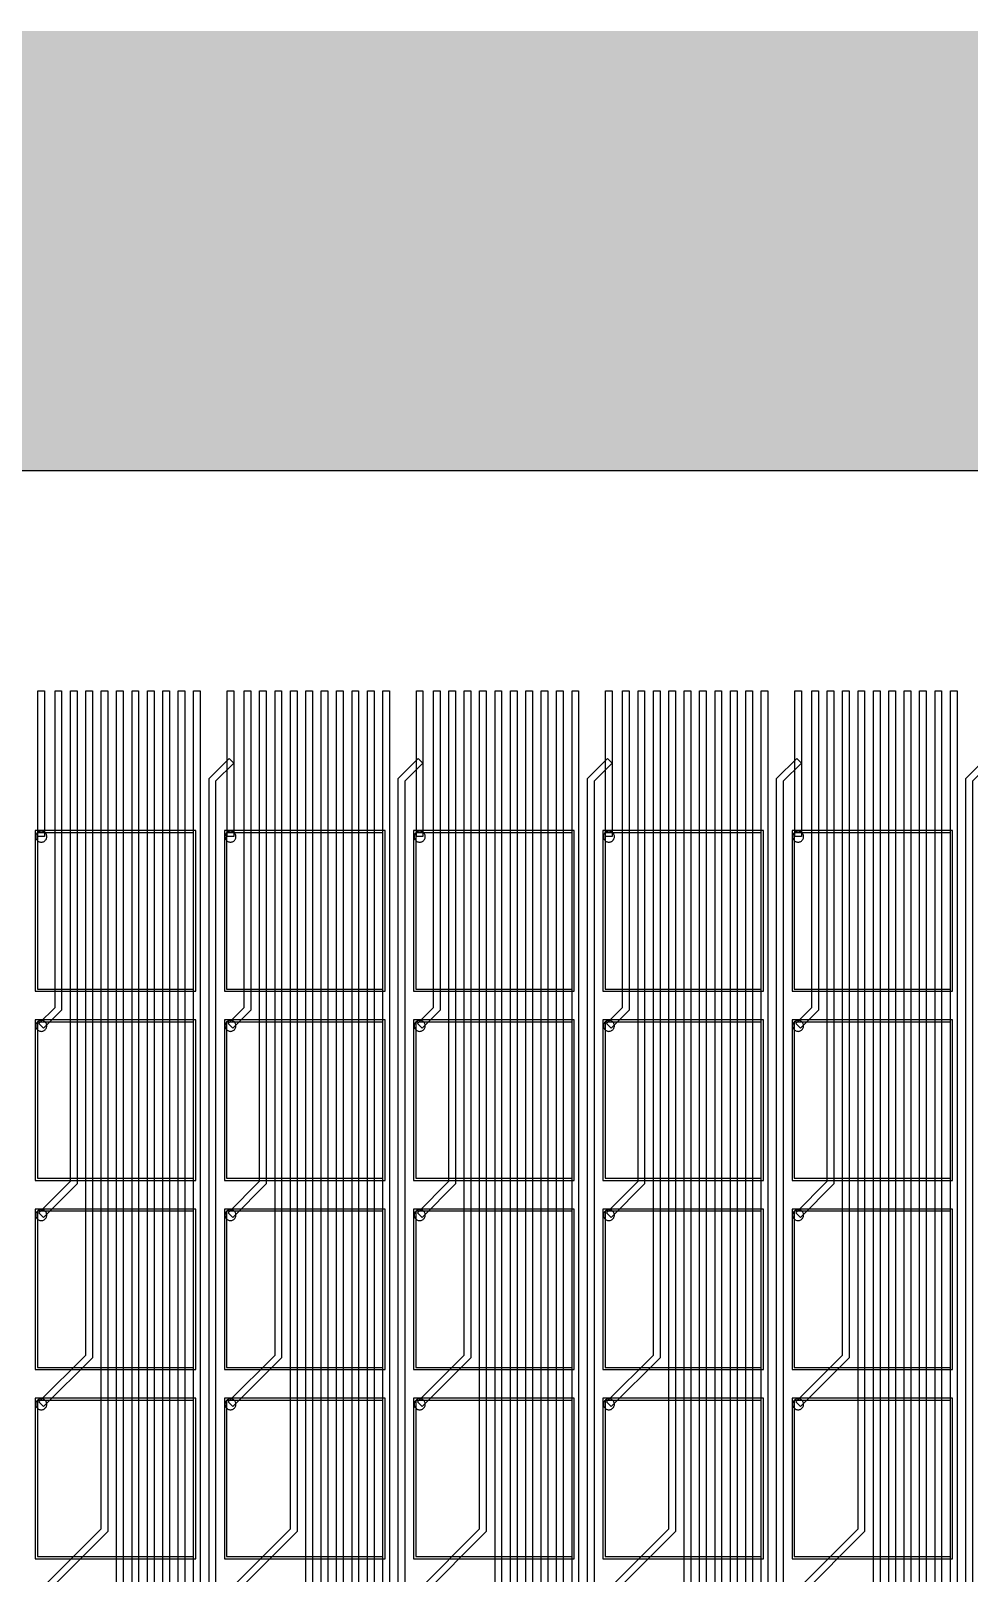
# Model space of a CAD drawing. Header units: metres. Extents: x -514 to 4285, y 130 to 1832.
# Drawn here: x 3008 to 3434, y 1132 to 1832 of the extents above; entities that cross this region are included whole.
import ezdxf

# ---------------------------------------------------------------- set-up
doc = ezdxf.new("R2010")
doc.units = ezdxf.units.M
for name, color, linetype in [('Etching', 1, 'CONTINUOUS'), ('EtchingPad', 2, 'CONTINUOUS'), ('Metal1', 4, 'CONTINUOUS'), ('Metal2', 3, 'CONTINUOUS'), ('Polyimide', 7, 'CONTINUOUS'), ('Polyimide_Negative', 5, 'CONTINUOUS')]:
    doc.layers.add(name, color=color, linetype=linetype)

msp = doc.modelspace()

# ---------------------------------------------------------------- hatches: boundary and pattern name
at = {"layer": 'Polyimide_Negative'}
h = msp.add_hatch(color=5, dxfattribs=at)
h.paths.add_polyline_path([(-514, 1832.5), (4285, 1832.5), (4285, 230), (59.64, 230), (48.21, 217.79), (33.87, 204.37), (18.69, 191.91), (2.73, 180.47), (-13.95, 170.1), (-31.27, 160.84), (-49.15, 152.74), (-67.53, 145.82), (-86.33, 140.12), (-105.45, 135.66), (-124.83, 132.46), (-144.37, 130.54), (-164, 129.89), (-183.63, 130.54), (-203.17, 132.46), (-222.55, 135.66), (-241.67, 140.12), (-260.47, 145.82), (-278.85, 152.74), (-296.73, 160.84), (-314.05, 170.1), (-330.73, 180.47), (-346.69, 191.91), (-361.87, 204.37), (-376.21, 217.79), (-387.64, 230), (-514, 230), (-514, 1832.5)])
h.paths.add_polyline_path([(-264, 430), (-263.79, 423.46), (-263.14, 416.95), (-262.08, 410.49), (-260.59, 404.12), (-258.69, 397.86), (-256.39, 391.73), (-253.69, 385.77), (-250.6, 380), (-247.15, 374.44), (-243.34, 369.12), (-239.18, 364.07), (-234.71, 359.29), (-229.93, 354.82), (-224.88, 350.66), (-219.56, 346.85), (-214, 343.4), (-208.23, 340.31), (-202.27, 337.61), (-196.14, 335.31), (-189.88, 333.41), (-183.51, 331.92), (-177.05, 330.86), (-170.54, 330.21), (-164, 330), (-157.46, 330.21), (-150.95, 330.86), (-144.49, 331.92), (-138.12, 333.41), (-131.86, 335.31), (-125.73, 337.61), (-119.77, 340.31), (-114, 343.4), (-108.44, 346.85), (-103.12, 350.66), (-98.07, 354.82), (-93.29, 359.29), (-88.82, 364.07), (-84.66, 369.12), (-80.85, 374.44), (-77.4, 380), (-74.31, 385.77), (-71.61, 391.73), (-69.31, 397.86), (-67.41, 404.12), (-65.92, 410.49), (-64.86, 416.95), (-64.21, 423.46), (-64, 430), (1985, 430), (3830, 430), (3830.22, 436.87), (3830.9, 443.71), (3832.02, 450.48), (3833.58, 457.18), (3835.57, 463.75), (3837.99, 470.18), (3840.83, 476.44), (3844.07, 482.5), (3847.7, 488.33), (3851.7, 493.92), (3856.06, 499.23), (3860.75, 504.25), (3865.77, 508.94), (3871.08, 513.3), (3876.67, 517.3), (3882.5, 520.93), (3888.56, 524.17), (3894.82, 527.01), (3901.25, 529.43), (3907.82, 531.42), (3914.52, 532.98), (3921.29, 534.1), (3928.13, 534.78), (3935, 535), (3941.87, 534.78), (3948.71, 534.1), (3955.48, 532.98), (3962.18, 531.42), (3968.75, 529.43), (3975.18, 527.01), (3981.44, 524.17), (3987.5, 520.93), (3993.33, 517.3), (3998.92, 513.3), (4004.23, 508.94), (4009.25, 504.25), (4013.94, 499.23), (4018.3, 493.92), (4022.3, 488.33), (4025.93, 482.5), (4029.17, 476.44), (4032.01, 470.18), (4034.43, 463.75), (4036.42, 457.18), (4037.98, 450.48), (4039.1, 443.71), (4039.78, 436.87), (4040, 430), (4085, 430), (4085, 1632.5), (-314, 1632.5), (-314, 430), (-264, 430)], flags=0)

# ---------------------------------------------------------------- linework, layer by layer
at = {"layer": 'Etching'}
for points in [[(3015.25, 1466.25), (3015.23, 1466.58), (3015.16, 1466.9), (3015.06, 1467.21), (3014.92, 1467.5), (3014.73, 1467.77), (3014.52, 1468.02), (3014.27, 1468.23), (3014, 1468.42), (3013.71, 1468.56), (3013.4, 1468.66), (3013.08, 1468.73), (3012.75, 1468.75), (3012.42, 1468.73), (3012.1, 1468.66), (3011.79, 1468.56), (3011.5, 1468.42), (3011.23, 1468.23), (3010.98, 1468.02), (3010.77, 1467.77), (3010.58, 1467.5), (3010.44, 1467.21), (3010.34, 1466.9), (3010.27, 1466.58), (3010.25, 1466.25), (3010.27, 1465.92), (3010.34, 1465.6), (3010.44, 1465.29), (3010.58, 1465), (3010.77, 1464.73), (3010.98, 1464.48), (3011.23, 1464.27), (3011.5, 1464.08), (3011.79, 1463.94), (3012.1, 1463.84), (3012.42, 1463.77), (3012.75, 1463.75), (3013.08, 1463.77), (3013.4, 1463.84), (3013.71, 1463.94), (3014, 1464.08), (3014.27, 1464.27), (3014.52, 1464.48), (3014.73, 1464.73), (3014.92, 1465), (3015.06, 1465.29), (3015.16, 1465.6), (3015.23, 1465.92), (3015.25, 1466.25)], [(3101.25, 1466.25), (3101.23, 1466.58), (3101.16, 1466.9), (3101.06, 1467.21), (3100.92, 1467.5), (3100.73, 1467.77), (3100.52, 1468.02), (3100.27, 1468.23), (3100, 1468.42), (3099.71, 1468.56), (3099.4, 1468.66), (3099.08, 1468.73), (3098.75, 1468.75), (3098.42, 1468.73), (3098.1, 1468.66), (3097.79, 1468.56), (3097.5, 1468.42), (3097.23, 1468.23), (3096.98, 1468.02), (3096.77, 1467.77), (3096.58, 1467.5), (3096.44, 1467.21), (3096.34, 1466.9), (3096.27, 1466.58), (3096.25, 1466.25), (3096.27, 1465.92), (3096.34, 1465.6), (3096.44, 1465.29), (3096.58, 1465), (3096.77, 1464.73), (3096.98, 1464.48), (3097.23, 1464.27), (3097.5, 1464.08), (3097.79, 1463.94), (3098.1, 1463.84), (3098.42, 1463.77), (3098.75, 1463.75), (3099.08, 1463.77), (3099.4, 1463.84), (3099.71, 1463.94), (3100, 1464.08), (3100.27, 1464.27), (3100.52, 1464.48), (3100.73, 1464.73), (3100.92, 1465), (3101.06, 1465.29), (3101.16, 1465.6), (3101.23, 1465.92), (3101.25, 1466.25)], [(3187.25, 1466.25), (3187.23, 1466.58), (3187.16, 1466.9), (3187.06, 1467.21), (3186.92, 1467.5), (3186.73, 1467.77), (3186.52, 1468.02), (3186.27, 1468.23), (3186, 1468.42), (3185.71, 1468.56), (3185.4, 1468.66), (3185.08, 1468.73), (3184.75, 1468.75), (3184.42, 1468.73), (3184.1, 1468.66), (3183.79, 1468.56), (3183.5, 1468.42), (3183.23, 1468.23), (3182.98, 1468.02), (3182.77, 1467.77), (3182.58, 1467.5), (3182.44, 1467.21), (3182.34, 1466.9), (3182.27, 1466.58), (3182.25, 1466.25), (3182.27, 1465.92), (3182.34, 1465.6), (3182.44, 1465.29), (3182.58, 1465), (3182.77, 1464.73), (3182.98, 1464.48), (3183.23, 1464.27), (3183.5, 1464.08), (3183.79, 1463.94), (3184.1, 1463.84), (3184.42, 1463.77), (3184.75, 1463.75), (3185.08, 1463.77), (3185.4, 1463.84), (3185.71, 1463.94), (3186, 1464.08), (3186.27, 1464.27), (3186.52, 1464.48), (3186.73, 1464.73), (3186.92, 1465), (3187.06, 1465.29), (3187.16, 1465.6), (3187.23, 1465.92), (3187.25, 1466.25)], [(3273.25, 1466.25), (3273.23, 1466.58), (3273.16, 1466.9), (3273.06, 1467.21), (3272.92, 1467.5), (3272.73, 1467.77), (3272.52, 1468.02), (3272.27, 1468.23), (3272, 1468.42), (3271.71, 1468.56), (3271.4, 1468.66), (3271.08, 1468.73), (3270.75, 1468.75), (3270.42, 1468.73), (3270.1, 1468.66), (3269.79, 1468.56), (3269.5, 1468.42), (3269.23, 1468.23), (3268.98, 1468.02), (3268.77, 1467.77), (3268.58, 1467.5), (3268.44, 1467.21), (3268.34, 1466.9), (3268.27, 1466.58), (3268.25, 1466.25), (3268.27, 1465.92), (3268.34, 1465.6), (3268.44, 1465.29), (3268.58, 1465), (3268.77, 1464.73), (3268.98, 1464.48), (3269.23, 1464.27), (3269.5, 1464.08), (3269.79, 1463.94), (3270.1, 1463.84), (3270.42, 1463.77), (3270.75, 1463.75), (3271.08, 1463.77), (3271.4, 1463.84), (3271.71, 1463.94), (3272, 1464.08), (3272.27, 1464.27), (3272.52, 1464.48), (3272.73, 1464.73), (3272.92, 1465), (3273.06, 1465.29), (3273.16, 1465.6), (3273.23, 1465.92), (3273.25, 1466.25)], [(3359.25, 1466.25), (3359.23, 1466.58), (3359.16, 1466.9), (3359.06, 1467.21), (3358.92, 1467.5), (3358.73, 1467.77), (3358.52, 1468.02), (3358.27, 1468.23), (3358, 1468.42), (3357.71, 1468.56), (3357.4, 1468.66), (3357.08, 1468.73), (3356.75, 1468.75), (3356.42, 1468.73), (3356.1, 1468.66), (3355.79, 1468.56), (3355.5, 1468.42), (3355.23, 1468.23), (3354.98, 1468.02), (3354.77, 1467.77), (3354.58, 1467.5), (3354.44, 1467.21), (3354.34, 1466.9), (3354.27, 1466.58), (3354.25, 1466.25), (3354.27, 1465.92), (3354.34, 1465.6), (3354.44, 1465.29), (3354.58, 1465), (3354.77, 1464.73), (3354.98, 1464.48), (3355.23, 1464.27), (3355.5, 1464.08), (3355.79, 1463.94), (3356.1, 1463.84), (3356.42, 1463.77), (3356.75, 1463.75), (3357.08, 1463.77), (3357.4, 1463.84), (3357.71, 1463.94), (3358, 1464.08), (3358.27, 1464.27), (3358.52, 1464.48), (3358.73, 1464.73), (3358.92, 1465), (3359.06, 1465.29), (3359.16, 1465.6), (3359.23, 1465.92), (3359.25, 1466.25)], [(3015.25, 1380.25), (3015.23, 1380.58), (3015.16, 1380.9), (3015.06, 1381.21), (3014.92, 1381.5), (3014.73, 1381.77), (3014.52, 1382.02), (3014.27, 1382.23), (3014, 1382.42), (3013.71, 1382.56), (3013.4, 1382.66), (3013.08, 1382.73), (3012.75, 1382.75), (3012.42, 1382.73), (3012.1, 1382.66), (3011.79, 1382.56), (3011.5, 1382.42), (3011.23, 1382.23), (3010.98, 1382.02), (3010.77, 1381.77), (3010.58, 1381.5), (3010.44, 1381.21), (3010.34, 1380.9), (3010.27, 1380.58), (3010.25, 1380.25), (3010.27, 1379.92), (3010.34, 1379.6), (3010.44, 1379.29), (3010.58, 1379), (3010.77, 1378.73), (3010.98, 1378.48), (3011.23, 1378.27), (3011.5, 1378.08), (3011.79, 1377.94), (3012.1, 1377.84), (3012.42, 1377.77), (3012.75, 1377.75), (3013.08, 1377.77), (3013.4, 1377.84), (3013.71, 1377.94), (3014, 1378.08), (3014.27, 1378.27), (3014.52, 1378.48), (3014.73, 1378.73), (3014.92, 1379), (3015.06, 1379.29), (3015.16, 1379.6), (3015.23, 1379.92), (3015.25, 1380.25)], [(3101.25, 1380.25), (3101.23, 1380.58), (3101.16, 1380.9), (3101.06, 1381.21), (3100.92, 1381.5), (3100.73, 1381.77), (3100.52, 1382.02), (3100.27, 1382.23), (3100, 1382.42), (3099.71, 1382.56), (3099.4, 1382.66), (3099.08, 1382.73), (3098.75, 1382.75), (3098.42, 1382.73), (3098.1, 1382.66), (3097.79, 1382.56), (3097.5, 1382.42), (3097.23, 1382.23), (3096.98, 1382.02), (3096.77, 1381.77), (3096.58, 1381.5), (3096.44, 1381.21), (3096.34, 1380.9), (3096.27, 1380.58), (3096.25, 1380.25), (3096.27, 1379.92), (3096.34, 1379.6), (3096.44, 1379.29), (3096.58, 1379), (3096.77, 1378.73), (3096.98, 1378.48), (3097.23, 1378.27), (3097.5, 1378.08), (3097.79, 1377.94), (3098.1, 1377.84), (3098.42, 1377.77), (3098.75, 1377.75), (3099.08, 1377.77), (3099.4, 1377.84), (3099.71, 1377.94), (3100, 1378.08), (3100.27, 1378.27), (3100.52, 1378.48), (3100.73, 1378.73), (3100.92, 1379), (3101.06, 1379.29), (3101.16, 1379.6), (3101.23, 1379.92), (3101.25, 1380.25)], [(3187.25, 1380.25), (3187.23, 1380.58), (3187.16, 1380.9), (3187.06, 1381.21), (3186.92, 1381.5), (3186.73, 1381.77), (3186.52, 1382.02), (3186.27, 1382.23), (3186, 1382.42), (3185.71, 1382.56), (3185.4, 1382.66), (3185.08, 1382.73), (3184.75, 1382.75), (3184.42, 1382.73), (3184.1, 1382.66), (3183.79, 1382.56), (3183.5, 1382.42), (3183.23, 1382.23), (3182.98, 1382.02), (3182.77, 1381.77), (3182.58, 1381.5), (3182.44, 1381.21), (3182.34, 1380.9), (3182.27, 1380.58), (3182.25, 1380.25), (3182.27, 1379.92), (3182.34, 1379.6), (3182.44, 1379.29), (3182.58, 1379), (3182.77, 1378.73), (3182.98, 1378.48), (3183.23, 1378.27), (3183.5, 1378.08), (3183.79, 1377.94), (3184.1, 1377.84), (3184.42, 1377.77), (3184.75, 1377.75), (3185.08, 1377.77), (3185.4, 1377.84), (3185.71, 1377.94), (3186, 1378.08), (3186.27, 1378.27), (3186.52, 1378.48), (3186.73, 1378.73), (3186.92, 1379), (3187.06, 1379.29), (3187.16, 1379.6), (3187.23, 1379.92), (3187.25, 1380.25)], [(3273.25, 1380.25), (3273.23, 1380.58), (3273.16, 1380.9), (3273.06, 1381.21), (3272.92, 1381.5), (3272.73, 1381.77), (3272.52, 1382.02), (3272.27, 1382.23), (3272, 1382.42), (3271.71, 1382.56), (3271.4, 1382.66), (3271.08, 1382.73), (3270.75, 1382.75), (3270.42, 1382.73), (3270.1, 1382.66), (3269.79, 1382.56), (3269.5, 1382.42), (3269.23, 1382.23), (3268.98, 1382.02), (3268.77, 1381.77), (3268.58, 1381.5), (3268.44, 1381.21), (3268.34, 1380.9), (3268.27, 1380.58), (3268.25, 1380.25), (3268.27, 1379.92), (3268.34, 1379.6), (3268.44, 1379.29), (3268.58, 1379), (3268.77, 1378.73), (3268.98, 1378.48), (3269.23, 1378.27), (3269.5, 1378.08), (3269.79, 1377.94), (3270.1, 1377.84), (3270.42, 1377.77), (3270.75, 1377.75), (3271.08, 1377.77), (3271.4, 1377.84), (3271.71, 1377.94), (3272, 1378.08), (3272.27, 1378.27), (3272.52, 1378.48), (3272.73, 1378.73), (3272.92, 1379), (3273.06, 1379.29), (3273.16, 1379.6), (3273.23, 1379.92), (3273.25, 1380.25)], [(3359.25, 1380.25), (3359.23, 1380.58), (3359.16, 1380.9), (3359.06, 1381.21), (3358.92, 1381.5), (3358.73, 1381.77), (3358.52, 1382.02), (3358.27, 1382.23), (3358, 1382.42), (3357.71, 1382.56), (3357.4, 1382.66), (3357.08, 1382.73), (3356.75, 1382.75), (3356.42, 1382.73), (3356.1, 1382.66), (3355.79, 1382.56), (3355.5, 1382.42), (3355.23, 1382.23), (3354.98, 1382.02), (3354.77, 1381.77), (3354.58, 1381.5), (3354.44, 1381.21), (3354.34, 1380.9), (3354.27, 1380.58), (3354.25, 1380.25), (3354.27, 1379.92), (3354.34, 1379.6), (3354.44, 1379.29), (3354.58, 1379), (3354.77, 1378.73), (3354.98, 1378.48), (3355.23, 1378.27), (3355.5, 1378.08), (3355.79, 1377.94), (3356.1, 1377.84), (3356.42, 1377.77), (3356.75, 1377.75), (3357.08, 1377.77), (3357.4, 1377.84), (3357.71, 1377.94), (3358, 1378.08), (3358.27, 1378.27), (3358.52, 1378.48), (3358.73, 1378.73), (3358.92, 1379), (3359.06, 1379.29), (3359.16, 1379.6), (3359.23, 1379.92), (3359.25, 1380.25)], [(3015.25, 1294.25), (3015.23, 1294.58), (3015.16, 1294.9), (3015.06, 1295.21), (3014.92, 1295.5), (3014.73, 1295.77), (3014.52, 1296.02), (3014.27, 1296.23), (3014, 1296.42), (3013.71, 1296.56), (3013.4, 1296.66), (3013.08, 1296.73), (3012.75, 1296.75), (3012.42, 1296.73), (3012.1, 1296.66), (3011.79, 1296.56), (3011.5, 1296.42), (3011.23, 1296.23), (3010.98, 1296.02), (3010.77, 1295.77), (3010.58, 1295.5), (3010.44, 1295.21), (3010.34, 1294.9), (3010.27, 1294.58), (3010.25, 1294.25), (3010.27, 1293.92), (3010.34, 1293.6), (3010.44, 1293.29), (3010.58, 1293), (3010.77, 1292.73), (3010.98, 1292.48), (3011.23, 1292.27), (3011.5, 1292.08), (3011.79, 1291.94), (3012.1, 1291.84), (3012.42, 1291.77), (3012.75, 1291.75), (3013.08, 1291.77), (3013.4, 1291.84), (3013.71, 1291.94), (3014, 1292.08), (3014.27, 1292.27), (3014.52, 1292.48), (3014.73, 1292.73), (3014.92, 1293), (3015.06, 1293.29), (3015.16, 1293.6), (3015.23, 1293.92), (3015.25, 1294.25)], [(3101.25, 1294.25), (3101.23, 1294.58), (3101.16, 1294.9), (3101.06, 1295.21), (3100.92, 1295.5), (3100.73, 1295.77), (3100.52, 1296.02), (3100.27, 1296.23), (3100, 1296.42), (3099.71, 1296.56), (3099.4, 1296.66), (3099.08, 1296.73), (3098.75, 1296.75), (3098.42, 1296.73), (3098.1, 1296.66), (3097.79, 1296.56), (3097.5, 1296.42), (3097.23, 1296.23), (3096.98, 1296.02), (3096.77, 1295.77), (3096.58, 1295.5), (3096.44, 1295.21), (3096.34, 1294.9), (3096.27, 1294.58), (3096.25, 1294.25), (3096.27, 1293.92), (3096.34, 1293.6), (3096.44, 1293.29), (3096.58, 1293), (3096.77, 1292.73), (3096.98, 1292.48), (3097.23, 1292.27), (3097.5, 1292.08), (3097.79, 1291.94), (3098.1, 1291.84), (3098.42, 1291.77), (3098.75, 1291.75), (3099.08, 1291.77), (3099.4, 1291.84), (3099.71, 1291.94), (3100, 1292.08), (3100.27, 1292.27), (3100.52, 1292.48), (3100.73, 1292.73), (3100.92, 1293), (3101.06, 1293.29), (3101.16, 1293.6), (3101.23, 1293.92), (3101.25, 1294.25)], [(3187.25, 1294.25), (3187.23, 1294.58), (3187.16, 1294.9), (3187.06, 1295.21), (3186.92, 1295.5), (3186.73, 1295.77), (3186.52, 1296.02), (3186.27, 1296.23), (3186, 1296.42), (3185.71, 1296.56), (3185.4, 1296.66), (3185.08, 1296.73), (3184.75, 1296.75), (3184.42, 1296.73), (3184.1, 1296.66), (3183.79, 1296.56), (3183.5, 1296.42), (3183.23, 1296.23), (3182.98, 1296.02), (3182.77, 1295.77), (3182.58, 1295.5), (3182.44, 1295.21), (3182.34, 1294.9), (3182.27, 1294.58), (3182.25, 1294.25), (3182.27, 1293.92), (3182.34, 1293.6), (3182.44, 1293.29), (3182.58, 1293), (3182.77, 1292.73), (3182.98, 1292.48), (3183.23, 1292.27), (3183.5, 1292.08), (3183.79, 1291.94), (3184.1, 1291.84), (3184.42, 1291.77), (3184.75, 1291.75), (3185.08, 1291.77), (3185.4, 1291.84), (3185.71, 1291.94), (3186, 1292.08), (3186.27, 1292.27), (3186.52, 1292.48), (3186.73, 1292.73), (3186.92, 1293), (3187.06, 1293.29), (3187.16, 1293.6), (3187.23, 1293.92), (3187.25, 1294.25)], [(3273.25, 1294.25), (3273.23, 1294.58), (3273.16, 1294.9), (3273.06, 1295.21), (3272.92, 1295.5), (3272.73, 1295.77), (3272.52, 1296.02), (3272.27, 1296.23), (3272, 1296.42), (3271.71, 1296.56), (3271.4, 1296.66), (3271.08, 1296.73), (3270.75, 1296.75), (3270.42, 1296.73), (3270.1, 1296.66), (3269.79, 1296.56), (3269.5, 1296.42), (3269.23, 1296.23), (3268.98, 1296.02), (3268.77, 1295.77), (3268.58, 1295.5), (3268.44, 1295.21), (3268.34, 1294.9), (3268.27, 1294.58), (3268.25, 1294.25), (3268.27, 1293.92), (3268.34, 1293.6), (3268.44, 1293.29), (3268.58, 1293), (3268.77, 1292.73), (3268.98, 1292.48), (3269.23, 1292.27), (3269.5, 1292.08), (3269.79, 1291.94), (3270.1, 1291.84), (3270.42, 1291.77), (3270.75, 1291.75), (3271.08, 1291.77), (3271.4, 1291.84), (3271.71, 1291.94), (3272, 1292.08), (3272.27, 1292.27), (3272.52, 1292.48), (3272.73, 1292.73), (3272.92, 1293), (3273.06, 1293.29), (3273.16, 1293.6), (3273.23, 1293.92), (3273.25, 1294.25)], [(3359.25, 1294.25), (3359.23, 1294.58), (3359.16, 1294.9), (3359.06, 1295.21), (3358.92, 1295.5), (3358.73, 1295.77), (3358.52, 1296.02), (3358.27, 1296.23), (3358, 1296.42), (3357.71, 1296.56), (3357.4, 1296.66), (3357.08, 1296.73), (3356.75, 1296.75), (3356.42, 1296.73), (3356.1, 1296.66), (3355.79, 1296.56), (3355.5, 1296.42), (3355.23, 1296.23), (3354.98, 1296.02), (3354.77, 1295.77), (3354.58, 1295.5), (3354.44, 1295.21), (3354.34, 1294.9), (3354.27, 1294.58), (3354.25, 1294.25), (3354.27, 1293.92), (3354.34, 1293.6), (3354.44, 1293.29), (3354.58, 1293), (3354.77, 1292.73), (3354.98, 1292.48), (3355.23, 1292.27), (3355.5, 1292.08), (3355.79, 1291.94), (3356.1, 1291.84), (3356.42, 1291.77), (3356.75, 1291.75), (3357.08, 1291.77), (3357.4, 1291.84), (3357.71, 1291.94), (3358, 1292.08), (3358.27, 1292.27), (3358.52, 1292.48), (3358.73, 1292.73), (3358.92, 1293), (3359.06, 1293.29), (3359.16, 1293.6), (3359.23, 1293.92), (3359.25, 1294.25)], [(3015.25, 1208.25), (3015.23, 1208.58), (3015.16, 1208.9), (3015.06, 1209.21), (3014.92, 1209.5), (3014.73, 1209.77), (3014.52, 1210.02), (3014.27, 1210.23), (3014, 1210.42), (3013.71, 1210.56), (3013.4, 1210.66), (3013.08, 1210.73), (3012.75, 1210.75), (3012.42, 1210.73), (3012.1, 1210.66), (3011.79, 1210.56), (3011.5, 1210.42), (3011.23, 1210.23), (3010.98, 1210.02), (3010.77, 1209.77), (3010.58, 1209.5), (3010.44, 1209.21), (3010.34, 1208.9), (3010.27, 1208.58), (3010.25, 1208.25), (3010.27, 1207.92), (3010.34, 1207.6), (3010.44, 1207.29), (3010.58, 1207), (3010.77, 1206.73), (3010.98, 1206.48), (3011.23, 1206.27), (3011.5, 1206.08), (3011.79, 1205.94), (3012.1, 1205.84), (3012.42, 1205.77), (3012.75, 1205.75), (3013.08, 1205.77), (3013.4, 1205.84), (3013.71, 1205.94), (3014, 1206.08), (3014.27, 1206.27), (3014.52, 1206.48), (3014.73, 1206.73), (3014.92, 1207), (3015.06, 1207.29), (3015.16, 1207.6), (3015.23, 1207.92), (3015.25, 1208.25)], [(3101.25, 1208.25), (3101.23, 1208.58), (3101.16, 1208.9), (3101.06, 1209.21), (3100.92, 1209.5), (3100.73, 1209.77), (3100.52, 1210.02), (3100.27, 1210.23), (3100, 1210.42), (3099.71, 1210.56), (3099.4, 1210.66), (3099.08, 1210.73), (3098.75, 1210.75), (3098.42, 1210.73), (3098.1, 1210.66), (3097.79, 1210.56), (3097.5, 1210.42), (3097.23, 1210.23), (3096.98, 1210.02), (3096.77, 1209.77), (3096.58, 1209.5), (3096.44, 1209.21), (3096.34, 1208.9), (3096.27, 1208.58), (3096.25, 1208.25), (3096.27, 1207.92), (3096.34, 1207.6), (3096.44, 1207.29), (3096.58, 1207), (3096.77, 1206.73), (3096.98, 1206.48), (3097.23, 1206.27), (3097.5, 1206.08), (3097.79, 1205.94), (3098.1, 1205.84), (3098.42, 1205.77), (3098.75, 1205.75), (3099.08, 1205.77), (3099.4, 1205.84), (3099.71, 1205.94), (3100, 1206.08), (3100.27, 1206.27), (3100.52, 1206.48), (3100.73, 1206.73), (3100.92, 1207), (3101.06, 1207.29), (3101.16, 1207.6), (3101.23, 1207.92), (3101.25, 1208.25)], [(3187.25, 1208.25), (3187.23, 1208.58), (3187.16, 1208.9), (3187.06, 1209.21), (3186.92, 1209.5), (3186.73, 1209.77), (3186.52, 1210.02), (3186.27, 1210.23), (3186, 1210.42), (3185.71, 1210.56), (3185.4, 1210.66), (3185.08, 1210.73), (3184.75, 1210.75), (3184.42, 1210.73), (3184.1, 1210.66), (3183.79, 1210.56), (3183.5, 1210.42), (3183.23, 1210.23), (3182.98, 1210.02), (3182.77, 1209.77), (3182.58, 1209.5), (3182.44, 1209.21), (3182.34, 1208.9), (3182.27, 1208.58), (3182.25, 1208.25), (3182.27, 1207.92), (3182.34, 1207.6), (3182.44, 1207.29), (3182.58, 1207), (3182.77, 1206.73), (3182.98, 1206.48), (3183.23, 1206.27), (3183.5, 1206.08), (3183.79, 1205.94), (3184.1, 1205.84), (3184.42, 1205.77), (3184.75, 1205.75), (3185.08, 1205.77), (3185.4, 1205.84), (3185.71, 1205.94), (3186, 1206.08), (3186.27, 1206.27), (3186.52, 1206.48), (3186.73, 1206.73), (3186.92, 1207), (3187.06, 1207.29), (3187.16, 1207.6), (3187.23, 1207.92), (3187.25, 1208.25)], [(3273.25, 1208.25), (3273.23, 1208.58), (3273.16, 1208.9), (3273.06, 1209.21), (3272.92, 1209.5), (3272.73, 1209.77), (3272.52, 1210.02), (3272.27, 1210.23), (3272, 1210.42), (3271.71, 1210.56), (3271.4, 1210.66), (3271.08, 1210.73), (3270.75, 1210.75), (3270.42, 1210.73), (3270.1, 1210.66), (3269.79, 1210.56), (3269.5, 1210.42), (3269.23, 1210.23), (3268.98, 1210.02), (3268.77, 1209.77), (3268.58, 1209.5), (3268.44, 1209.21), (3268.34, 1208.9), (3268.27, 1208.58), (3268.25, 1208.25), (3268.27, 1207.92), (3268.34, 1207.6), (3268.44, 1207.29), (3268.58, 1207), (3268.77, 1206.73), (3268.98, 1206.48), (3269.23, 1206.27), (3269.5, 1206.08), (3269.79, 1205.94), (3270.1, 1205.84), (3270.42, 1205.77), (3270.75, 1205.75), (3271.08, 1205.77), (3271.4, 1205.84), (3271.71, 1205.94), (3272, 1206.08), (3272.27, 1206.27), (3272.52, 1206.48), (3272.73, 1206.73), (3272.92, 1207), (3273.06, 1207.29), (3273.16, 1207.6), (3273.23, 1207.92), (3273.25, 1208.25)], [(3359.25, 1208.25), (3359.23, 1208.58), (3359.16, 1208.9), (3359.06, 1209.21), (3358.92, 1209.5), (3358.73, 1209.77), (3358.52, 1210.02), (3358.27, 1210.23), (3358, 1210.42), (3357.71, 1210.56), (3357.4, 1210.66), (3357.08, 1210.73), (3356.75, 1210.75), (3356.42, 1210.73), (3356.1, 1210.66), (3355.79, 1210.56), (3355.5, 1210.42), (3355.23, 1210.23), (3354.98, 1210.02), (3354.77, 1209.77), (3354.58, 1209.5), (3354.44, 1209.21), (3354.34, 1208.9), (3354.27, 1208.58), (3354.25, 1208.25), (3354.27, 1207.92), (3354.34, 1207.6), (3354.44, 1207.29), (3354.58, 1207), (3354.77, 1206.73), (3354.98, 1206.48), (3355.23, 1206.27), (3355.5, 1206.08), (3355.79, 1205.94), (3356.1, 1205.84), (3356.42, 1205.77), (3356.75, 1205.75), (3357.08, 1205.77), (3357.4, 1205.84), (3357.71, 1205.94), (3358, 1206.08), (3358.27, 1206.27), (3358.52, 1206.48), (3358.73, 1206.73), (3358.92, 1207), (3359.06, 1207.29), (3359.16, 1207.6), (3359.23, 1207.92), (3359.25, 1208.25)]]:
    msp.add_lwpolyline(points, close=True, dxfattribs=at)
at = {"layer": 'EtchingPad'}
for points in [[(3011, 1397), (3082, 1397), (3082, 1468), (3011, 1468), (3011, 1397)], [(3097, 1397), (3168, 1397), (3168, 1468), (3097, 1468), (3097, 1397)], [(3183, 1397), (3254, 1397), (3254, 1468), (3183, 1468), (3183, 1397)], [(3269, 1397), (3340, 1397), (3340, 1468), (3269, 1468), (3269, 1397)], [(3355, 1397), (3426, 1397), (3426, 1468), (3355, 1468), (3355, 1397)], [(3011, 1311), (3082, 1311), (3082, 1382), (3011, 1382), (3011, 1311)], [(3097, 1311), (3168, 1311), (3168, 1382), (3097, 1382), (3097, 1311)], [(3183, 1311), (3254, 1311), (3254, 1382), (3183, 1382), (3183, 1311)], [(3269, 1311), (3340, 1311), (3340, 1382), (3269, 1382), (3269, 1311)], [(3355, 1311), (3426, 1311), (3426, 1382), (3355, 1382), (3355, 1311)], [(3011, 1225), (3082, 1225), (3082, 1296), (3011, 1296), (3011, 1225)], [(3097, 1225), (3168, 1225), (3168, 1296), (3097, 1296), (3097, 1225)], [(3183, 1225), (3254, 1225), (3254, 1296), (3183, 1296), (3183, 1225)], [(3269, 1225), (3340, 1225), (3340, 1296), (3269, 1296), (3269, 1225)], [(3355, 1225), (3426, 1225), (3426, 1296), (3355, 1296), (3355, 1225)], [(3011, 1139), (3082, 1139), (3082, 1210), (3011, 1210), (3011, 1139)], [(3097, 1139), (3168, 1139), (3168, 1210), (3097, 1210), (3097, 1139)], [(3183, 1139), (3254, 1139), (3254, 1210), (3183, 1210), (3183, 1139)], [(3269, 1139), (3340, 1139), (3340, 1210), (3269, 1210), (3269, 1139)], [(3355, 1139), (3426, 1139), (3426, 1210), (3355, 1210), (3355, 1139)]]:
    msp.add_lwpolyline(points, close=True, dxfattribs=at)
at = {"layer": 'Metal1'}
for points in [[(3014.25, 1532.5), (3014.25, 1466.25), (3011.25, 1466.25), (3011.25, 1532.5)], [(3085, 1532.5), (3085, 676.38), (3013.81, 605.19), (3011.69, 607.31), (3082, 677.62), (3082, 1532.5)], [(3078, 1532.5), (3078, 755.38), (3013.81, 691.19), (3011.69, 693.31), (3075, 756.62), (3075, 1532.5)], [(3071, 1532.5), (3071, 834.38), (3013.81, 777.19), (3011.69, 779.31), (3068, 835.62), (3068, 1532.5)], [(3064, 1532.5), (3064, 913.38), (3013.81, 863.19), (3011.69, 865.31), (3061, 914.62), (3061, 1532.5)], [(3057, 1532.5), (3057, 992.38), (3013.81, 949.19), (3011.69, 951.31), (3054, 993.62), (3054, 1532.5)], [(3050, 1532.5), (3050, 1071.38), (3013.81, 1035.19), (3011.69, 1037.31), (3047, 1072.62), (3047, 1532.5)], [(3043, 1532.5), (3043, 1150.38), (3013.81, 1121.19), (3011.69, 1123.31), (3040, 1151.62), (3040, 1532.5)], [(3036, 1532.5), (3036, 1229.38), (3013.81, 1207.19), (3011.69, 1209.31), (3033, 1230.62), (3033, 1532.5)], [(3029, 1532.5), (3029, 1308.38), (3013.81, 1293.19), (3011.69, 1295.31), (3026, 1309.62), (3026, 1532.5)], [(3022, 1532.5), (3022, 1387.38), (3013.81, 1379.19), (3011.69, 1381.31), (3019, 1388.62), (3019, 1532.5)], [(3100.25, 1532.5), (3100.25, 1466.25), (3097.25, 1466.25), (3097.25, 1532.5)], [(3171, 1532.5), (3171, 676.38), (3099.81, 605.19), (3097.69, 607.31), (3168, 677.62), (3168, 1532.5)], [(3164, 1532.5), (3164, 755.38), (3099.81, 691.19), (3097.69, 693.31), (3161, 756.62), (3161, 1532.5)], [(3157, 1532.5), (3157, 834.38), (3099.81, 777.19), (3097.69, 779.31), (3154, 835.62), (3154, 1532.5)], [(3150, 1532.5), (3150, 913.38), (3099.81, 863.19), (3097.69, 865.31), (3147, 914.62), (3147, 1532.5)], [(3143, 1532.5), (3143, 992.38), (3099.81, 949.19), (3097.69, 951.31), (3140, 993.62), (3140, 1532.5)], [(3136, 1532.5), (3136, 1071.38), (3099.81, 1035.19), (3097.69, 1037.31), (3133, 1072.62), (3133, 1532.5)], [(3129, 1532.5), (3129, 1150.38), (3099.81, 1121.19), (3097.69, 1123.31), (3126, 1151.62), (3126, 1532.5)], [(3122, 1532.5), (3122, 1229.38), (3099.81, 1207.19), (3097.69, 1209.31), (3119, 1230.62), (3119, 1532.5)], [(3115, 1532.5), (3115, 1308.38), (3099.81, 1293.19), (3097.69, 1295.31), (3112, 1309.62), (3112, 1532.5)], [(3108, 1532.5), (3108, 1387.38), (3099.81, 1379.19), (3097.69, 1381.31), (3105, 1388.62), (3105, 1532.5)], [(3186.25, 1532.5), (3186.25, 1466.25), (3183.25, 1466.25), (3183.25, 1532.5)], [(3257, 1532.5), (3257, 676.38), (3185.81, 605.19), (3183.69, 607.31), (3254, 677.62), (3254, 1532.5)], [(3250, 1532.5), (3250, 755.38), (3185.81, 691.19), (3183.69, 693.31), (3247, 756.62), (3247, 1532.5)], [(3243, 1532.5), (3243, 834.38), (3185.81, 777.19), (3183.69, 779.31), (3240, 835.62), (3240, 1532.5)], [(3236, 1532.5), (3236, 913.38), (3185.81, 863.19), (3183.69, 865.31), (3233, 914.62), (3233, 1532.5)], [(3229, 1532.5), (3229, 992.38), (3185.81, 949.19), (3183.69, 951.31), (3226, 993.62), (3226, 1532.5)], [(3222, 1532.5), (3222, 1071.38), (3185.81, 1035.19), (3183.69, 1037.31), (3219, 1072.62), (3219, 1532.5)], [(3215, 1532.5), (3215, 1150.38), (3185.81, 1121.19), (3183.69, 1123.31), (3212, 1151.62), (3212, 1532.5)], [(3208, 1532.5), (3208, 1229.38), (3185.81, 1207.19), (3183.69, 1209.31), (3205, 1230.62), (3205, 1532.5)], [(3201, 1532.5), (3201, 1308.38), (3185.81, 1293.19), (3183.69, 1295.31), (3198, 1309.62), (3198, 1532.5)], [(3194, 1532.5), (3194, 1387.38), (3185.81, 1379.19), (3183.69, 1381.31), (3191, 1388.62), (3191, 1532.5)], [(3272.25, 1532.5), (3272.25, 1466.25), (3269.25, 1466.25), (3269.25, 1532.5)], [(3343, 1532.5), (3343, 676.38), (3271.81, 605.19), (3269.69, 607.31), (3340, 677.62), (3340, 1532.5)], [(3336, 1532.5), (3336, 755.38), (3271.81, 691.19), (3269.69, 693.31), (3333, 756.62), (3333, 1532.5)], [(3329, 1532.5), (3329, 834.38), (3271.81, 777.19), (3269.69, 779.31), (3326, 835.62), (3326, 1532.5)], [(3322, 1532.5), (3322, 913.38), (3271.81, 863.19), (3269.69, 865.31), (3319, 914.62), (3319, 1532.5)], [(3315, 1532.5), (3315, 992.38), (3271.81, 949.19), (3269.69, 951.31), (3312, 993.62), (3312, 1532.5)], [(3308, 1532.5), (3308, 1071.38), (3271.81, 1035.19), (3269.69, 1037.31), (3305, 1072.62), (3305, 1532.5)], [(3301, 1532.5), (3301, 1150.38), (3271.81, 1121.19), (3269.69, 1123.31), (3298, 1151.62), (3298, 1532.5)], [(3294, 1532.5), (3294, 1229.38), (3271.81, 1207.19), (3269.69, 1209.31), (3291, 1230.62), (3291, 1532.5)], [(3287, 1532.5), (3287, 1308.38), (3271.81, 1293.19), (3269.69, 1295.31), (3284, 1309.62), (3284, 1532.5)], [(3280, 1532.5), (3280, 1387.38), (3271.81, 1379.19), (3269.69, 1381.31), (3277, 1388.62), (3277, 1532.5)], [(3358.25, 1532.5), (3358.25, 1466.25), (3355.25, 1466.25), (3355.25, 1532.5)], [(3429, 1532.5), (3429, 676.38), (3357.81, 605.19), (3355.69, 607.31), (3426, 677.62), (3426, 1532.5)], [(3422, 1532.5), (3422, 755.38), (3357.81, 691.19), (3355.69, 693.31), (3419, 756.62), (3419, 1532.5)], [(3415, 1532.5), (3415, 834.38), (3357.81, 777.19), (3355.69, 779.31), (3412, 835.62), (3412, 1532.5)], [(3408, 1532.5), (3408, 913.38), (3357.81, 863.19), (3355.69, 865.31), (3405, 914.62), (3405, 1532.5)], [(3401, 1532.5), (3401, 992.38), (3357.81, 949.19), (3355.69, 951.31), (3398, 993.62), (3398, 1532.5)], [(3394, 1532.5), (3394, 1071.38), (3357.81, 1035.19), (3355.69, 1037.31), (3391, 1072.62), (3391, 1532.5)], [(3387, 1532.5), (3387, 1150.38), (3357.81, 1121.19), (3355.69, 1123.31), (3384, 1151.62), (3384, 1532.5)], [(3380, 1532.5), (3380, 1229.38), (3357.81, 1207.19), (3355.69, 1209.31), (3377, 1230.62), (3377, 1532.5)], [(3373, 1532.5), (3373, 1308.38), (3357.81, 1293.19), (3355.69, 1295.31), (3370, 1309.62), (3370, 1532.5)], [(3366, 1532.5), (3366, 1387.38), (3357.81, 1379.19), (3355.69, 1381.31), (3363, 1388.62), (3363, 1532.5)], [(3011.69, 521.31), (3089, 598.62), (3089, 1492.69), (3098.12, 1501.81), (3100.24, 1499.69), (3092, 1491.45), (3092, 597.38), (3013.81, 519.19)], [(3097.69, 521.31), (3175, 598.62), (3175, 1492.69), (3184.12, 1501.81), (3186.24, 1499.69), (3178, 1491.45), (3178, 597.38), (3099.81, 519.19)], [(3183.69, 521.31), (3261, 598.62), (3261, 1492.69), (3270.12, 1501.81), (3272.24, 1499.69), (3264, 1491.45), (3264, 597.38), (3185.81, 519.19)], [(3269.69, 521.31), (3347, 598.62), (3347, 1492.69), (3356.12, 1501.81), (3358.24, 1499.69), (3350, 1491.45), (3350, 597.38), (3271.81, 519.19)], [(3355.69, 521.31), (3433, 598.62), (3433, 1492.69), (3442.12, 1501.81), (3444.24, 1499.69), (3436, 1491.45), (3436, 597.38), (3357.81, 519.19)]]:
    msp.add_lwpolyline(points, close=True, dxfattribs=at)
at = {"layer": 'Metal2'}
for points in [[(3010, 1396), (3083, 1396), (3083, 1469), (3010, 1469), (3010, 1396)], [(3096, 1396), (3169, 1396), (3169, 1469), (3096, 1469), (3096, 1396)], [(3182, 1396), (3255, 1396), (3255, 1469), (3182, 1469), (3182, 1396)], [(3268, 1396), (3341, 1396), (3341, 1469), (3268, 1469), (3268, 1396)], [(3354, 1396), (3427, 1396), (3427, 1469), (3354, 1469), (3354, 1396)], [(3010, 1310), (3083, 1310), (3083, 1383), (3010, 1383), (3010, 1310)], [(3096, 1310), (3169, 1310), (3169, 1383), (3096, 1383), (3096, 1310)], [(3182, 1310), (3255, 1310), (3255, 1383), (3182, 1383), (3182, 1310)], [(3268, 1310), (3341, 1310), (3341, 1383), (3268, 1383), (3268, 1310)], [(3354, 1310), (3427, 1310), (3427, 1383), (3354, 1383), (3354, 1310)], [(3010, 1224), (3083, 1224), (3083, 1297), (3010, 1297), (3010, 1224)], [(3096, 1224), (3169, 1224), (3169, 1297), (3096, 1297), (3096, 1224)], [(3182, 1224), (3255, 1224), (3255, 1297), (3182, 1297), (3182, 1224)], [(3268, 1224), (3341, 1224), (3341, 1297), (3268, 1297), (3268, 1224)], [(3354, 1224), (3427, 1224), (3427, 1297), (3354, 1297), (3354, 1224)], [(3010, 1138), (3083, 1138), (3083, 1211), (3010, 1211), (3010, 1138)], [(3096, 1138), (3169, 1138), (3169, 1211), (3096, 1211), (3096, 1138)], [(3182, 1138), (3255, 1138), (3255, 1211), (3182, 1211), (3182, 1138)], [(3268, 1138), (3341, 1138), (3341, 1211), (3268, 1211), (3268, 1138)], [(3354, 1138), (3427, 1138), (3427, 1211), (3354, 1211), (3354, 1138)]]:
    msp.add_lwpolyline(points, close=True, dxfattribs=at)
at = {"layer": 'Polyimide'}
msp.add_lwpolyline([(4085, 430), (4085, 1632.5), (-314, 1632.5)], dxfattribs=at)

doc.saveas('drawing.dxf')
